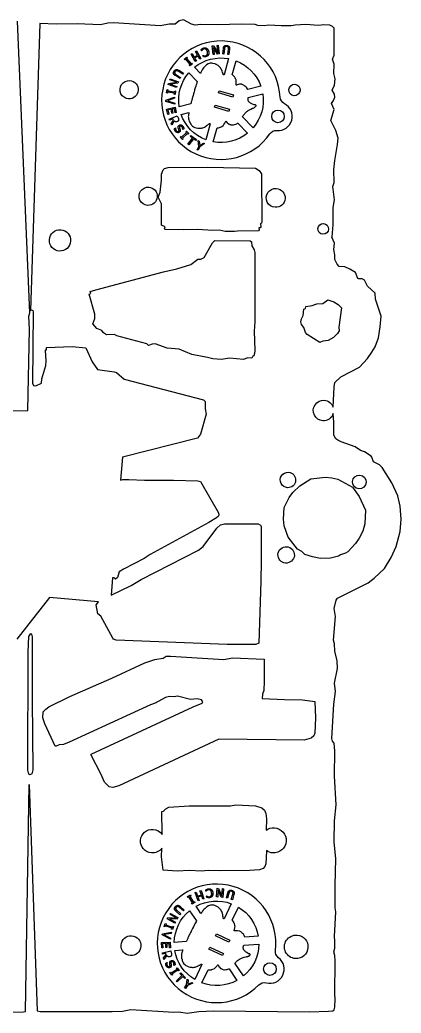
# Model space of a CAD drawing. Header units: millimetres. Extents: x 0 to 256, y -2 to 252.
# Drawn here: x 159.5 to 256, y -1.6 to 249.8 of the extents above; entities that cross this region are included whole.
import ezdxf

# ---------------------------------------------------------------- set-up
doc = ezdxf.new("R2010")
doc.units = ezdxf.units.MM
doc.layers.add('SCRAP_OUTLINE', color=5, linetype='Continuous')

msp = doc.modelspace()

# ---------------------------------------------------------------- linework, layer by layer
for points in [[(224.56, 221.77, 0.821365), (226.48, 228.56, -0.267689), (225.39, 230.24, 6.023346), (222.75, 220.91, -0.267689)], [(211.2, 235.89), (211.17, 235.88), (211.09, 235.88), (211.05, 235.9), (211, 235.95), (210.97, 236.01), (210.93, 236.22), (210.82, 236.46), (210.69, 236.84), (210.6, 237.03), (210.57, 237.16), (210.54, 237.21), (210.45, 237.34), (210.41, 237.43), (210.25, 237.64), (210.17, 237.75), (209.98, 237.95), (209.78, 238.12), (209.68, 238.21), (209.4, 238.41), (209.32, 238.45), (209.18, 238.5), (209.02, 238.58), (208.9, 238.63), (208.34, 238.78), (208.06, 238.82), (207.87, 238.82), (207.67, 238.81), (207.44, 238.74), (207.2, 238.66), (206.74, 238.41), (206.4, 238.09), (206.15, 237.82), (206, 237.62), (205.85, 237.42), (205.66, 237.18), (205.62, 237.11), (205.58, 236.99), (205.47, 236.77), (205.44, 236.65), (205.34, 236.49), (205.21, 236.22), (203.69, 237.78, -0.218412), (212.35, 239.97)], [(217.17, 232.18), (216.96, 232.58), (216.92, 232.63), (216.82, 232.75), (216.7, 232.85), (216.45, 233.04), (216.28, 233.2), (216.13, 233.28), (215.81, 233.4), (215.68, 233.47), (215.58, 233.5), (215.1, 233.5), (214.74, 233.44), (214.49, 233.36), (214.32, 233.3), (214.27, 233.3), (214.25, 233.3), (214.23, 233.33), (214.23, 233.37), (214.27, 233.65), (214.29, 234.06), (214.27, 234.22), (214.26, 234.5), (214.23, 234.61), (214.19, 234.72), (213.99, 235.13), (213.93, 235.23), (213.83, 235.35), (213.75, 235.48), (213.5, 235.72), (213.34, 235.84), (213.27, 235.88), (214.27, 239.42, -0.218412), (220.5, 233.02)], [(199.83, 227.79, -0.218412), (202.26, 236.38), (204.41, 234.17), (204.34, 233.9), (204.27, 233.67), (204.16, 233.36), (204.12, 233.24), (204.07, 233.13), (204.05, 232.99), (203.9, 232.57), (203.75, 232.04), (203.69, 231.87), (203.59, 231.53), (203.54, 231.29), (203.44, 231.03), (203.36, 230.67), (203.21, 230.14), (203.14, 229.97), (203.13, 229.78), (203.11, 229.71), (203.03, 229.57), (203.02, 229.41), (202.9, 229), (202.86, 228.8), (202.8, 228.61), (202.78, 228.54)], [(220.99, 231.08, -0.218412), (218.56, 222.49), (215.87, 225.26), (215.96, 225.38), (216.05, 225.56), (216.33, 225.95), (216.41, 226.09), (216.59, 226.28), (216.83, 226.52), (216.95, 226.61), (217.09, 226.7), (217.25, 226.84), (217.93, 227.22), (218.4, 227.4), (218.53, 227.46), (218.74, 227.54), (218.86, 227.6), (218.95, 227.66), (219.23, 227.91), (219.27, 227.97), (219.3, 228.06), (219.29, 228.13), (219.27, 228.17), (219.25, 228.2), (219.21, 228.23), (219.16, 228.25), (219.09, 228.26), (218.89, 228.25), (218.81, 228.25), (218.36, 228.46), (218.03, 228.59), (217.88, 228.71), (217.7, 228.83), (217.56, 228.98), (217.43, 229.1), (217.37, 229.18), (217.33, 229.28), (217.29, 229.39), (217.26, 229.52), (217.25, 229.61), (217.26, 229.93), (217.25, 230.14)], [(202.29, 226.35), (202.25, 226.14), (202.2, 225.74), (202.18, 225.6), (202.17, 225.47), (202.14, 225.31), (202.17, 225.16), (202.19, 224.76), (202.24, 224.52), (202.36, 224.15), (202.49, 223.98), (202.53, 223.91), (202.61, 223.68), (202.75, 223.39), (202.83, 223.28), (202.95, 223.14), (203.17, 222.91), (203.42, 222.74), (203.59, 222.64), (203.77, 222.57), (204.15, 222.44), (204.58, 222.36), (204.87, 222.35), (205.01, 222.34), (205.28, 222.37), (205.48, 222.39), (205.63, 222.42), (205.86, 222.49), (206.08, 222.58), (206.25, 222.65), (206.72, 222.94), (206.74, 222.97), (206.79, 223.02), (206.94, 223.12), (207.07, 223.22), (207.2, 223.3), (207.29, 223.39), (207.4, 223.47), (207.51, 223.56), (207.57, 223.59), (207.61, 223.59), (207.63, 223.59), (207.7, 223.51), (206.55, 219.45, -0.218412), (200.32, 225.85)], [(209.47, 222.45), (209.6, 222.44), (209.78, 222.47), (210, 222.53), (210.08, 222.56), (210.19, 222.62), (210.32, 222.65), (210.42, 222.69), (210.61, 222.81), (210.99, 223.06), (211.07, 223.15), (211.15, 223.29), (211.39, 223.63), (211.46, 223.79), (211.56, 223.95), (211.64, 224.11), (211.65, 224.12), (211.67, 224.13), (211.7, 224.12), (211.73, 224.1), (211.96, 223.76), (212.05, 223.68), (212.19, 223.59), (212.51, 223.37), (212.55, 223.35), (212.64, 223.33), (212.82, 223.27), (212.93, 223.23), (213.39, 223.19), (213.43, 223.19), (213.57, 223.22), (213.86, 223.29), (214.18, 223.39), (214.39, 223.49), (214.59, 223.61), (214.64, 223.65), (217.13, 221.1, -0.218412), (208.47, 218.91)], [(221.9, 6.03, 0.821365), (224.97, 12.39, -0.267689), (224.19, 14.23, 6.023346), (219.97, 5.5, -0.267689)], [(211.19, 22.26), (211.16, 22.26), (211.08, 22.27), (211.05, 22.3), (211.01, 22.35), (210.99, 22.42), (210.98, 22.63), (210.92, 22.89), (210.86, 23.28), (210.8, 23.49), (210.79, 23.63), (210.78, 23.68), (210.71, 23.82), (210.68, 23.92), (210.57, 24.15), (210.5, 24.27), (210.35, 24.5), (210.19, 24.71), (210.1, 24.81), (209.86, 25.05), (209.79, 25.11), (209.66, 25.18), (209.52, 25.29), (209.4, 25.36), (208.88, 25.6), (208.61, 25.69), (208.42, 25.73), (208.23, 25.75), (207.99, 25.73), (207.74, 25.69), (207.24, 25.52), (206.84, 25.26), (206.55, 25.04), (206.37, 24.87), (206.19, 24.7), (205.96, 24.5), (205.91, 24.43), (205.85, 24.32), (205.7, 24.12), (205.65, 24.01), (205.52, 23.87), (205.35, 23.62), (204.13, 25.42, -0.218412), (213.03, 26.08)], [(216.43, 17.57), (216.29, 18), (216.26, 18.06), (216.18, 18.2), (216.08, 18.32), (215.87, 18.55), (215.73, 18.73), (215.59, 18.83), (215.3, 19.01), (215.19, 19.1), (215.1, 19.14), (214.62, 19.23), (214.26, 19.23), (213.99, 19.2), (213.81, 19.17), (213.77, 19.17), (213.75, 19.18), (213.74, 19.21), (213.74, 19.25), (213.83, 19.52), (213.92, 19.93), (213.92, 20.08), (213.97, 20.36), (213.96, 20.47), (213.93, 20.59), (213.81, 21.02), (213.77, 21.14), (213.69, 21.27), (213.63, 21.41), (213.43, 21.7), (213.29, 21.84), (213.23, 21.89), (214.84, 25.21, -0.218412), (219.86, 17.82)], [(198.59, 16.26, -0.218412), (202.48, 24.3), (204.21, 21.74), (204.1, 21.49), (203.99, 21.27), (203.82, 20.99), (203.76, 20.88), (203.7, 20.78), (203.65, 20.65), (203.43, 20.25), (203.19, 19.76), (203.1, 19.6), (202.95, 19.29), (202.85, 19.07), (202.71, 18.82), (202.56, 18.48), (202.33, 17.99), (202.23, 17.83), (202.18, 17.65), (202.15, 17.58), (202.05, 17.46), (202.01, 17.3), (201.83, 16.92), (201.75, 16.73), (201.65, 16.55), (201.63, 16.48)], [(220, 15.83, -0.218412), (216.12, 7.79), (213.94, 10.98), (214.05, 11.08), (214.18, 11.25), (214.52, 11.58), (214.63, 11.71), (214.83, 11.86), (215.11, 12.05), (215.24, 12.13), (215.4, 12.19), (215.58, 12.3), (216.32, 12.55), (216.81, 12.65), (216.95, 12.69), (217.17, 12.73), (217.3, 12.77), (217.4, 12.81), (217.72, 13.01), (217.77, 13.06), (217.81, 13.14), (217.81, 13.21), (217.81, 13.26), (217.79, 13.3), (217.75, 13.33), (217.71, 13.35), (217.64, 13.37), (217.44, 13.4), (217.36, 13.42), (216.96, 13.7), (216.65, 13.89), (216.53, 14.03), (216.37, 14.18), (216.26, 14.35), (216.15, 14.5), (216.11, 14.58), (216.08, 14.69), (216.06, 14.8), (216.05, 14.94), (216.06, 15.03), (216.13, 15.34), (216.16, 15.55)], [(200.76, 14.41), (200.69, 14.21), (200.57, 13.82), (200.52, 13.69), (200.5, 13.57), (200.44, 13.41), (200.43, 13.26), (200.39, 12.86), (200.4, 12.62), (200.45, 12.24), (200.55, 12.05), (200.57, 11.97), (200.62, 11.73), (200.7, 11.41), (200.76, 11.3), (200.85, 11.14), (201.03, 10.87), (201.25, 10.67), (201.4, 10.54), (201.56, 10.43), (201.92, 10.24), (202.32, 10.09), (202.61, 10.03), (202.75, 9.99), (203.01, 9.98), (203.22, 9.95), (203.37, 9.96), (203.6, 9.99), (203.84, 10.04), (204.02, 10.08), (204.54, 10.28), (204.56, 10.31), (204.62, 10.36), (204.78, 10.43), (204.92, 10.5), (205.06, 10.55), (205.17, 10.63), (205.3, 10.68), (205.42, 10.76), (205.48, 10.78), (205.52, 10.77), (205.54, 10.77), (205.59, 10.68), (203.76, 6.88, -0.218412), (198.74, 14.26)], [(207.16, 9.32), (207.29, 9.29), (207.46, 9.29), (207.7, 9.32), (207.78, 9.33), (207.9, 9.37), (208.03, 9.38), (208.14, 9.4), (208.34, 9.48), (208.76, 9.67), (208.85, 9.73), (208.96, 9.86), (209.25, 10.15), (209.35, 10.3), (209.48, 10.44), (209.58, 10.58), (209.6, 10.59), (209.62, 10.6), (209.65, 10.58), (209.67, 10.56), (209.84, 10.18), (209.91, 10.09), (210.03, 9.98), (210.31, 9.7), (210.34, 9.68), (210.43, 9.64), (210.59, 9.55), (210.7, 9.49), (211.14, 9.37), (211.19, 9.37), (211.32, 9.37), (211.62, 9.39), (211.96, 9.44), (212.18, 9.49), (212.4, 9.58), (212.46, 9.61), (214.46, 6.66, -0.218412), (205.56, 6.01)]]:
    msp.add_lwpolyline(points, format="xyb", close=True)
for points in [[(203.92, 239.22), (202.84, 241.13), (203.09, 241.28), (203.62, 240.34), (204.5, 240.84), (203.97, 241.78), (204.22, 241.92), (205.31, 240.01), (205.06, 239.86), (204.63, 240.61), (203.75, 240.11), (204.18, 239.36)], [(208.4, 241), (208.16, 243.19), (208.49, 243.22), (209.66, 241.44), (209.46, 243.32), (209.73, 243.35), (209.96, 241.16), (209.55, 241.12), (208.48, 242.76), (208.67, 241.03)], [(201.28, 239.64), (201.13, 239.81), (201.79, 240.36), (201.93, 240.19), (201.72, 240.01), (202.84, 238.67), (203.06, 238.85), (203.2, 238.67), (202.55, 238.13), (202.4, 238.3), (202.62, 238.48), (201.49, 239.82)], [(199.12, 232.65), (197.05, 233.4), (197.16, 233.7), (199.28, 233.98), (197.49, 234.62), (197.58, 234.88), (199.65, 234.13), (199.51, 233.74), (197.58, 233.5), (199.22, 232.91)], [(196.84, 231.25), (196.62, 231.28), (196.76, 232.12), (196.98, 232.09), (196.93, 231.81), (198.66, 231.53), (198.71, 231.8), (198.93, 231.77), (198.79, 230.93), (198.57, 230.96), (198.61, 231.24), (196.88, 231.52)], [(213.44, 230.25), (209.78, 231.28), (209.93, 231.81), (213.59, 230.78)], [(198.71, 228.71), (198.71, 228.41), (196.5, 229.15), (196.5, 229.46), (198.69, 230.24), (198.69, 229.93), (196.87, 229.3)], [(196.94, 225.87), (196.66, 227.22), (198.82, 227.67), (199.1, 226.32), (198.84, 226.26), (198.62, 227.33), (198.03, 227.2), (198.24, 226.21), (197.98, 226.16), (197.78, 227.15), (196.98, 226.98), (197.2, 225.92)], [(212.42, 226.63), (208.76, 227.66), (208.91, 228.19), (212.57, 227.16)], [(200.84, 219.64), (200.68, 219.49), (200.09, 220.1), (200.25, 220.26), (200.44, 220.06), (201.71, 221.27), (201.51, 221.47), (201.67, 221.63), (202.27, 221.01), (202.1, 220.86), (201.91, 221.06), (200.65, 219.85)], [(202.3, 218.14), (202.06, 218.31), (203.21, 219.87), (202.62, 220.31), (202.77, 220.52), (204.2, 219.47), (204.04, 219.26), (203.45, 219.7)], [(205.96, 218.59), (206.24, 218.46), (205.05, 217.66), (204.63, 216.78), (204.37, 216.91), (204.77, 217.76), (204.63, 219.21), (204.92, 219.08), (205.03, 217.96)], [(202.07, 27.68), (201.96, 27.87), (202.7, 28.3), (202.81, 28.1), (202.57, 27.96), (203.45, 26.45), (203.69, 26.59), (203.8, 26.39), (203.06, 25.97), (202.95, 26.16), (203.19, 26.3), (202.32, 27.82)], [(204.61, 26.8), (203.87, 28.88), (204.14, 28.97), (204.51, 27.96), (205.46, 28.3), (205.1, 29.31), (205.37, 29.41), (206.11, 27.34), (205.84, 27.24), (205.55, 28.05), (204.59, 27.71), (204.88, 26.9)], [(209.32, 27.78), (209.47, 29.97), (209.8, 29.95), (210.64, 27.99), (210.77, 29.88), (211.04, 29.87), (210.89, 27.67), (210.48, 27.7), (209.71, 29.5), (209.59, 27.76)], [(198.74, 21.17), (196.83, 22.26), (196.99, 22.55), (199.12, 22.45), (197.47, 23.39), (197.61, 23.63), (199.52, 22.54), (199.31, 22.18), (197.36, 22.27), (198.87, 21.41)], [(196.25, 20.18), (196.03, 20.26), (196.32, 21.06), (196.53, 20.99), (196.43, 20.72), (198.09, 20.14), (198.18, 20.41), (198.39, 20.33), (198.11, 19.53), (197.9, 19.6), (197.99, 19.87), (196.34, 20.45)], [(197.64, 17.36), (197.6, 17.07), (195.55, 18.17), (195.6, 18.48), (197.89, 18.87), (197.84, 18.56), (195.94, 18.26)], [(212.42, 16.32), (209, 17.97), (209.24, 18.47), (212.66, 16.81)], [(195.42, 14.87), (195.37, 16.24), (197.57, 16.31), (197.61, 14.94), (197.35, 14.93), (197.32, 16.01), (196.72, 15.99), (196.75, 14.98), (196.49, 14.97), (196.46, 15.99), (195.64, 15.96), (195.68, 14.88)], [(210.78, 12.93), (207.36, 14.59), (207.6, 15.08), (211.02, 13.43)], [(198.17, 8.06), (197.99, 7.94), (197.51, 8.64), (197.7, 8.77), (197.85, 8.54), (199.31, 9.51), (199.15, 9.74), (199.34, 9.87), (199.81, 9.16), (199.63, 9.04), (199.47, 9.27), (198.02, 8.29)], [(199.35, 6.32), (199.14, 6.53), (200.54, 7.87), (200.03, 8.41), (200.22, 8.59), (201.45, 7.31), (201.26, 7.13), (200.75, 7.66)], [(203.03, 6.14), (203.28, 5.96), (201.97, 5.38), (201.41, 4.58), (201.17, 4.75), (201.71, 5.52), (201.83, 6.98), (202.09, 6.79), (202, 5.67)]]:
    msp.add_lwpolyline(points, close=True)
for points in [[(205.51, 241.95), (205.49, 241.94), (205.38, 242.27)], [(211.3, 242.51), (211.15, 241.13), (210.86, 241.17), (211.01, 242.53)], [(212.59, 242.36), (212.44, 241), (212.15, 241.03), (212.3, 242.39)], [(205.97, 240.46), (205.86, 240.8), (205.88, 240.8)], [(199.72, 237.02), (200.89, 236.3), (200.73, 236.05), (199.57, 236.77)], [(199.03, 235.92), (200.2, 235.19), (200.05, 234.94), (198.88, 235.67)], [(198.57, 224.19), (197.99, 223.1), (197.84, 223.45), (198.38, 224.43), (198.25, 224.74), (197.44, 224.39), (197.33, 224.66), (199.35, 225.52), (199.57, 225)], [(198.61, 222.29), (198.91, 222.5), (198.92, 222.48)], [(201.02, 222.23), (200.73, 222.04), (200.72, 222.05)], [(206.64, 29.22), (206.62, 29.21), (206.57, 29.56)], [(206.83, 27.67), (206.79, 28.02), (206.81, 28.03)], [(212.44, 28.76), (212.06, 27.43), (211.78, 27.52), (212.16, 28.83)], [(213.69, 28.39), (213.31, 27.07), (213.02, 27.16), (213.41, 28.47)], [(200.09, 25.37), (201.11, 24.45), (200.91, 24.23), (199.89, 25.15)], [(199.21, 24.4), (200.24, 23.48), (200.04, 23.27), (199.02, 24.18)], [(196.72, 12.93), (195.96, 11.96), (195.88, 12.33), (196.58, 13.2), (196.5, 13.53), (195.65, 13.33), (195.58, 13.61), (197.72, 14.11), (197.85, 13.56)], [(196.43, 11.06), (196.77, 11.21), (196.77, 11.19)], [(198.8, 10.58), (198.48, 10.43), (198.47, 10.45)]]:
    msp.add_lwpolyline(points)
for centre in [(224.84, 225.35), (222.8, 9.52)]:
    msp.add_circle(centre, 1.6)
for points in [[(205.38, 242.27), (205.44, 242.33), (205.55, 242.43), (205.62, 242.48)], [(205.68, 242.19), (205.62, 242.12), (205.53, 241.99), (205.51, 241.95)], [(205.62, 242.48), (205.71, 242.54), (205.85, 242.62), (205.98, 242.66)], [(206.05, 242.42), (205.93, 242.38), (205.74, 242.26), (205.68, 242.19)], [(205.98, 242.66), (206.18, 242.73), (206.57, 242.7), (206.74, 242.61)], [(206.57, 242.36), (206.45, 242.43), (206.18, 242.46), (206.05, 242.42)], [(206.97, 241.79), (206.9, 242), (206.7, 242.28), (206.57, 242.36)], [(206.74, 242.61), (206.91, 242.51), (207.18, 242.15), (207.26, 241.88)], [(206.99, 241.1), (207.04, 241.23), (207.04, 241.59), (206.97, 241.79)], [(207.26, 241.88), (207.35, 241.62), (207.34, 241.19), (207.26, 241)], [(211.01, 242.53), (211.03, 242.76), (211.16, 243.08), (211.29, 243.17)], [(211.29, 243.17), (211.4, 243.27), (211.69, 243.34), (211.89, 243.31)], [(211.44, 242.93), (211.37, 242.85), (211.31, 242.65), (211.3, 242.51)], [(211.86, 243.07), (211.73, 243.08), (211.51, 243.01), (211.44, 242.93)], [(212.25, 242.84), (212.2, 242.94), (212.01, 243.05), (211.86, 243.07)], [(211.89, 243.31), (212.08, 243.29), (212.36, 243.16), (212.45, 243.05)], [(212.3, 242.39), (212.31, 242.55), (212.3, 242.75), (212.25, 242.84)], [(212.45, 243.05), (212.55, 242.92), (212.61, 242.6), (212.59, 242.36)], [(205.88, 240.8), (205.93, 240.78), (206.07, 240.73), (206.17, 240.71)], [(206.28, 240.43), (206.21, 240.43), (206.05, 240.45), (205.97, 240.46)], [(206.17, 240.71), (206.27, 240.69), (206.47, 240.69), (206.59, 240.73)], [(206.67, 240.49), (206.56, 240.46), (206.37, 240.43), (206.28, 240.43)], [(206.59, 240.73), (206.73, 240.77), (206.93, 240.96), (206.99, 241.1)], [(207.26, 241), (207.18, 240.82), (206.88, 240.56), (206.67, 240.49)], [(198.42, 236.2), (198.39, 236.34), (198.45, 236.63), (198.56, 236.81)], [(198.56, 236.81), (198.66, 236.97), (198.9, 237.16), (199.04, 237.2)], [(198.77, 236.67), (198.7, 236.56), (198.66, 236.33), (198.71, 236.23)], [(199.14, 236.93), (199.03, 236.92), (198.85, 236.8), (198.77, 236.67)], [(199.04, 237.2), (199.2, 237.23), (199.52, 237.14), (199.72, 237.02)], [(199.57, 236.77), (199.44, 236.85), (199.24, 236.93), (199.14, 236.93)], [(198.88, 235.67), (198.68, 235.79), (198.45, 236.04), (198.42, 236.2)], [(198.71, 236.23), (198.75, 236.14), (198.9, 236), (199.03, 235.92)], [(199.34, 224.02), (199.12, 223.93), (198.72, 224.03), (198.57, 224.19)], [(199.68, 224.44), (199.66, 224.3), (199.5, 224.09), (199.34, 224.02)], [(199.57, 225), (199.65, 224.83), (199.71, 224.58), (199.68, 224.44)], [(198.87, 221.6), (198.74, 221.8), (198.63, 222.13), (198.61, 222.29)], [(199.36, 221.24), (199.22, 221.27), (198.98, 221.43), (198.87, 221.6)], [(198.92, 222.48), (198.89, 222.29), (198.97, 221.9), (199.07, 221.76)], [(199.07, 221.76), (199.2, 221.56), (199.51, 221.47), (199.65, 221.56)], [(199.86, 221.33), (199.75, 221.26), (199.48, 221.21), (199.36, 221.24)], [(199.63, 222.36), (199.59, 222.47), (199.57, 222.67), (199.59, 222.77)], [(199.59, 222.77), (199.61, 222.87), (199.73, 223.04), (199.84, 223.11)], [(199.77, 221.97), (199.74, 222.07), (199.68, 222.24), (199.63, 222.36)], [(199.65, 221.56), (199.76, 221.64), (199.82, 221.84), (199.77, 221.97)], [(199.84, 223.11), (200.06, 223.26), (200.59, 223.12), (200.77, 222.85)], [(200.07, 222.01), (200.14, 221.78), (200.03, 221.45), (199.86, 221.33)], [(200.03, 222.88), (199.92, 222.8), (199.87, 222.58), (199.91, 222.45)], [(199.91, 222.45), (199.94, 222.36), (200.04, 222.1), (200.07, 222.01)], [(200.58, 222.69), (200.46, 222.86), (200.16, 222.96), (200.03, 222.88)], [(200.72, 222.05), (200.74, 222.19), (200.68, 222.55), (200.58, 222.69)], [(200.77, 222.85), (200.88, 222.7), (201, 222.39), (201.02, 222.23)], [(206.57, 29.56), (206.64, 29.6), (206.76, 29.68), (206.85, 29.72)], [(206.85, 29.42), (206.78, 29.37), (206.67, 29.25), (206.64, 29.22)], [(206.81, 28.03), (206.85, 28), (206.99, 27.91), (207.08, 27.88)], [(207.14, 27.59), (207.07, 27.6), (206.91, 27.64), (206.83, 27.67)], [(206.85, 29.72), (206.94, 29.77), (207.1, 29.82), (207.23, 29.84)], [(207.26, 29.59), (207.13, 29.57), (206.93, 29.48), (206.85, 29.42)], [(207.08, 27.88), (207.17, 27.84), (207.37, 27.81), (207.5, 27.83)], [(207.23, 29.84), (207.44, 29.87), (207.82, 29.77), (207.97, 29.65)], [(207.76, 29.44), (207.66, 29.53), (207.4, 29.61), (207.26, 29.59)], [(207.5, 27.83), (207.64, 27.85), (207.87, 28), (207.95, 28.12)], [(208.2, 27.98), (208.09, 27.81), (207.75, 27.61), (207.53, 27.58)], [(208.05, 28.8), (208.02, 29.03), (207.87, 29.34), (207.76, 29.44)], [(207.95, 28.12), (208.03, 28.24), (208.08, 28.59), (208.05, 28.8)], [(207.97, 29.65), (208.12, 29.53), (208.32, 29.12), (208.36, 28.85)], [(208.36, 28.85), (208.39, 28.57), (208.31, 28.15), (208.2, 27.98)], [(212.16, 28.83), (212.22, 29.06), (212.4, 29.35), (212.54, 29.42)], [(212.65, 29.15), (212.57, 29.09), (212.48, 28.9), (212.44, 28.76)], [(212.54, 29.42), (212.67, 29.49), (212.97, 29.51), (213.16, 29.45)], [(213.09, 29.21), (212.96, 29.25), (212.73, 29.22), (212.65, 29.15)], [(213.44, 28.93), (213.41, 29.03), (213.24, 29.17), (213.09, 29.21)], [(213.16, 29.45), (213.35, 29.4), (213.6, 29.22), (213.67, 29.1)], [(213.41, 28.47), (213.45, 28.62), (213.47, 28.83), (213.44, 28.93)], [(213.67, 29.1), (213.75, 28.95), (213.75, 28.62), (213.69, 28.39)], [(198.66, 24.79), (198.66, 24.93), (198.77, 25.21), (198.9, 25.36)], [(198.9, 25.36), (199.03, 25.5), (199.3, 25.65), (199.45, 25.66)], [(199.09, 25.19), (199, 25.09), (198.92, 24.87), (198.95, 24.77)], [(199.5, 25.38), (199.39, 25.39), (199.19, 25.3), (199.09, 25.19)], [(199.45, 25.66), (199.61, 25.67), (199.91, 25.52), (200.09, 25.37)], [(199.89, 25.15), (199.78, 25.25), (199.6, 25.36), (199.5, 25.38)], [(207.53, 27.58), (207.42, 27.57), (207.23, 27.57), (207.14, 27.59)], [(199.02, 24.18), (198.85, 24.34), (198.67, 24.62), (198.66, 24.79)], [(198.95, 24.77), (198.98, 24.67), (199.1, 24.5), (199.21, 24.4)], [(197.45, 12.63), (197.22, 12.58), (196.84, 12.75), (196.72, 12.93)], [(197.87, 12.98), (197.82, 12.86), (197.62, 12.67), (197.45, 12.63)], [(197.85, 13.56), (197.89, 13.37), (197.91, 13.11), (197.87, 12.98)], [(196.57, 10.33), (196.47, 10.55), (196.43, 10.89), (196.43, 11.06)], [(196.99, 9.89), (196.86, 9.94), (196.65, 10.15), (196.57, 10.33)], [(196.77, 11.19), (196.71, 11), (196.72, 10.61), (196.79, 10.45)], [(196.79, 10.45), (196.89, 10.23), (197.18, 10.09), (197.33, 10.16)], [(197.33, 10.16), (197.45, 10.21), (197.55, 10.4), (197.53, 10.54)], [(197.45, 10.95), (197.43, 11.06), (197.44, 11.26), (197.48, 11.36)], [(197.53, 10.54), (197.51, 10.65), (197.48, 10.82), (197.45, 10.95)], [(197.48, 11.36), (197.52, 11.45), (197.67, 11.6), (197.79, 11.65)], [(197.82, 10.52), (197.85, 10.29), (197.68, 9.98), (197.5, 9.9)], [(197.94, 11.38), (197.81, 11.33), (197.72, 11.12), (197.74, 10.98)], [(197.74, 10.98), (197.76, 10.89), (197.81, 10.62), (197.82, 10.52)], [(197.79, 11.65), (198.03, 11.76), (198.53, 11.53), (198.66, 11.23)], [(198.44, 11.11), (198.36, 11.3), (198.08, 11.45), (197.94, 11.38)], [(198.47, 10.45), (198.52, 10.59), (198.51, 10.95), (198.44, 11.11)], [(198.66, 11.23), (198.74, 11.06), (198.81, 10.73), (198.8, 10.58)], [(197.5, 9.9), (197.38, 9.84), (197.11, 9.84), (196.99, 9.89)]]:
    msp.add_open_spline(points, degree=2)
at = {"layer": 'SCRAP_OUTLINE', "color": 5}
msp.add_lwpolyline([(146.95, 150.78), (161.53, 150.88), (161.93, 171.53), (161.81, 174.75), (162.04, 175.67), (158.96, 249.47)], dxfattribs=at)
msp.add_lwpolyline([(149.41, -1.54), (160.43, -1.33), (160.92, -1.19), (161.88, 56.27), (163.88, -1.07), (164.65, -1.18), (182.87, -1.18), (185.47, -1.09), (187.6, -0.69), (198.46, -1.41), (199.75, -1.29), (201.87, -1.63), (204.81, -1.19), (208.54, -1.02), (232.78, -1.27), (237.65, -1.17), (238.73, -1.02), (239.02, -0.83), (239.23, -0.1), (239.33, 1.94), (239.2, 3.15), (239.29, 11.61), (239.22, 12.98), (238.97, 13.92), (239.18, 14.82), (239.25, 16.71), (239.11, 17.73), (239.5, 24.05), (239.32, 25.05), (239.29, 30.75), (239.44, 37.41), (239.06, 41.75), (239.14, 47.07), (239.57, 51.09), (239.13, 58.32), (239.19, 64.8), (239.05, 66.71), (238.64, 67.24), (238.47, 67.9), (239.01, 76.61), (239.35, 79.8), (239.13, 81.91), (239.93, 85.57), (239.81, 87.55), (239.2, 89.96), (239.1, 91.82), (238.85, 92.81), (239.36, 98.73), (239.09, 100.83), (239.56, 102.89), (239.91, 103.43), (247.67, 107.25), (249.2, 108.49), (251.76, 110.95), (253.44, 113.71), (254.75, 116.46), (255.74, 120.26), (256, 123.37), (255.78, 126.67), (255.14, 129.32), (253.63, 132.6), (251.24, 136.48), (250.54, 137.18), (249.03, 137.88), (248.59, 139.12), (248.38, 139.36), (246.71, 140.43), (245.72, 140.75), (244.38, 141.71), (240.82, 142.95), (239.94, 143.42), (239.44, 143.78), (238.95, 144.7), (238.97, 147.97), (238.84, 150.12, -0.345716), (236.19, 148.31, -1), (236.54, 153.49, -0.303185), (238.82, 151.73), (239.03, 156.86), (239.26, 157.96), (240.73, 159.41), (245.49, 161.86), (247.5, 164.1), (248.58, 165.64), (249.46, 167.06), (250.3, 169.29), (250.72, 172.05), (250.91, 174.81), (249.54, 179.12), (249.41, 180.58), (247.45, 182.34), (246.76, 183.91), (246.16, 184.24), (245.31, 184.2), (245.01, 184.33), (244.49, 185.85), (243.03, 186.71), (241.76, 187.24), (240.3, 187.4), (239.82, 187.92), (239.24, 189.17), (239.24, 190.3), (238.93, 191.66), (239.15, 193.24), (238.46, 194.75), (238.58, 194.85), (238.78, 197.89), (238.8, 202.28), (239.17, 204.25), (238.71, 207.64), (239.08, 208.59), (238.99, 211.8), (239.19, 214.18), (239.92, 218.26), (240.04, 219.83), (239.51, 221.82), (238.18, 224.3), (239.05, 227.09), (238.34, 228.61), (238.88, 229.41), (239.19, 230.23), (239.11, 231), (238.58, 231.97), (239.12, 233.26), (239.27, 234.87), (238.97, 236.24), (239.05, 238.58), (238.65, 239.87), (239.04, 240.82), (239.07, 247.67), (238.61, 248.12), (237.99, 248.44), (236.43, 248.55), (235.05, 248.32), (231.91, 248.64), (229.19, 248.48), (228.17, 248.26), (225.61, 248.24), (222.47, 248.45), (221.37, 248.31), (219.7, 248.36), (219.07, 248.6), (215.55, 248.66), (209.59, 248.5), (205.27, 248.65), (203.92, 248.44), (202.92, 248.67), (200.9, 249.79), (199.83, 249.54), (198.79, 248.69), (197.31, 248.7), (195.13, 248.26), (183.21, 249.01), (181.76, 248.97), (179.91, 248.5), (174.05, 248.77), (168.74, 248.7), (164.61, 248.89), (162.24, 176.22), (162.45, 176.39), (162.79, 176.26), (162.92, 175.91), (162.71, 157.84), (162.94, 157.2), (163.59, 157.18), (165.01, 157.81), (165.06, 158.91), (166.12, 162.28), (166.21, 163.49), (166.03, 166.11), (166.04, 166.28), (166.24, 166.27), (166.26, 166.88), (172.74, 167.09), (176.23, 166.76), (177.85, 163.19), (179.2, 161.32), (183.37, 160.73), (184, 160.52), (185.95, 158.82), (205.97, 153.65), (206.45, 153.2), (206.43, 151.3), (206.68, 149.99), (205.22, 144.91), (204.48, 143.91), (185.53, 139.13), (185.03, 133.26), (185.56, 133.41), (187.1, 133.45), (191.06, 133.27), (198.43, 133.3), (204.55, 133.14), (205.22, 132.91), (209.75, 125.01), (209.9, 124.38), (209.71, 124.12), (209.3, 123.71), (207.3, 122.54), (192.52, 114.46), (190.95, 113.47), (185.75, 110.75), (184.67, 110.08), (184.21, 108.6), (183.73, 108.23), (183.37, 108.56), (182.96, 108.59), (182.59, 104.17), (187.7, 106.62), (190.24, 108.1), (204.69, 115.59), (205.89, 116.51), (209.35, 121.16), (210.26, 122.01), (211.27, 122.26), (219.82, 122.21), (220.45, 121.88), (220.54, 121.54), (220.54, 112.87), (220.5, 107.7), (219.96, 92.01), (219.21, 91.65), (211.96, 91.69), (183.87, 92.75), (183.24, 93), (183.06, 93.25), (179.98, 98.87), (179.22, 99.41), (178.8, 101.7), (179.39, 102.48), (167.06, 103.57), (158.73, 93.02)], format="xyb", dxfattribs=at)
for points in [[(187.03, 229.8, -1), (187.33, 234.41, -1)], [(228.9, 230.6, -1), (229.09, 233.47, -1)], [(191.83, 202.84, -1), (192.14, 207.44, -1)], [(224.09, 202.34, -1), (224.41, 207.11, -1)], [(169.5, 191.27, -1), (169.86, 196.66, -1)], [(236.21, 195.53, -1), (236.38, 198.24, -1)], [(227.23, 131.37, -1), (227.49, 135.26, -1)], [(245.3, 131.11, -1), (245.53, 134.56, -1)], [(226.77, 112.29, -1), (227.04, 116.44, -1)], [(195.55, 43.84), (195.43, 49.38), (195.86, 49.47), (196.42, 50.11), (197.19, 50.49), (202.37, 50.87), (212.82, 50.85), (214.19, 51.13), (219.11, 50.84), (220.74, 50.34), (221.41, 49.72), (221.75, 48.87), (221.92, 47.56), (221.81, 44.65, -0.179493), (223.93, 45.28, -1), (223.51, 38.93, -0.136974), (221.89, 39.5), (221.9, 39.34), (221.79, 36.13), (221.51, 35.46), (221.05, 34.99), (220.15, 34.64), (217.6, 34.45), (209.94, 34.38), (207.28, 34.49), (205.43, 34.34), (202.45, 34.45), (199.31, 34.33), (195.76, 34.56), (195.35, 37.93), (195.43, 40.1, -0.251884), (192.85, 38.93, -1), (193.25, 44.89, -0.234709), (195.54, 43.55)], [(187.48, 12.92, -1), (187.81, 17.97, -1)], [(229.25, 12.18, -1), (229.65, 18.13, -1)]]:
    msp.add_lwpolyline(points, format="xyb", close=True, dxfattribs=at)
for points in [[(209.93, 196.54), (208.33, 196.45), (204.43, 196.71), (201.04, 196.63), (196.32, 196.76), (196.08, 196.93), (196.25, 197.38), (195.38, 197.81), (195.33, 203.22), (194.55, 204.94), (195.01, 206.18), (195.34, 209.17), (195.33, 210.69), (195.77, 211.79), (196.16, 212.14), (197.06, 212.41), (206.98, 212.47), (219.15, 212.27), (220.08, 211.69), (220.65, 210.81), (220.75, 198.65), (220.65, 198.33), (220.39, 198.17), (220.52, 197.36), (220.36, 197.14), (219.98, 197.13), (220.06, 196.62), (219.9, 196.4), (214.56, 196.34), (213.87, 196.2), (211.5, 196.22)], [(178.02, 172.87), (178.49, 174.16), (178.5, 175.27), (177.08, 180.32), (177.48, 180.51), (177.35, 180.99), (178.75, 181.49), (195.84, 186), (199.21, 186.76), (202.8, 187.84), (204.53, 189.22), (205.29, 189.24), (206.15, 189.66), (208.26, 193.37), (208.85, 193.91), (217.84, 193.84), (218.17, 193.63), (218.22, 192.62), (218.81, 191.59), (218.96, 190.93), (218.97, 173.34), (218.85, 170.99), (218.99, 166.07), (218.93, 165.31), (218.69, 164.75), (218.48, 164.7), (218.24, 164.16), (217.14, 164.28), (216.12, 163.78), (212.56, 164.15), (210.58, 163.79), (208.31, 163.96), (206.98, 164.35), (203.01, 165.12), (199.86, 166.43), (196.81, 166.69), (193.75, 167.75), (192.97, 167.69), (192.04, 167.37), (191.63, 167.8), (184.1, 169.84), (183.49, 170.15), (181.45, 170.1), (180.66, 170.61), (180.26, 171.18), (179.02, 171.66)], [(239.91, 170.41), (238.88, 169.4), (237.52, 168.59), (236.16, 168.5), (235.43, 168.16), (232.21, 170.18), (231.77, 170.67), (231.35, 171.93), (230.79, 172.71), (230.66, 173.38), (230.78, 174.08), (231.2, 174.95), (231.39, 176.57), (231.83, 176.69), (231.9, 177.21), (233.45, 177.48), (234.7, 177.93), (236.19, 178), (237.42, 178.89), (238.98, 178.42), (240.07, 177.74), (240.92, 176.88), (240.24, 172.02), (240.35, 171.07)], [(238.11, 113.51), (235.63, 113.42), (233.57, 113.9), (231.62, 114.49), (230.86, 115.19), (229.76, 115.8), (227.45, 118.89), (226.44, 121.68), (226.25, 123.4), (226.44, 126.37), (227.69, 128.87), (228.6, 130.15), (230.33, 131.81), (233.18, 133.65), (236.88, 134.04), (238.48, 133.89), (240.02, 133.54), (243.73, 131.52), (245.41, 129.17), (246.97, 125.71), (246.8, 122.24), (246.29, 120.35), (245.4, 118.6), (244.49, 117.26), (242.48, 115.14), (241.93, 114.76), (240.67, 114.4), (240.11, 114.06)], [(162.6, 77.65), (162.82, 59.95), (162.58, 58.94), (162.08, 58.71), (161.78, 58.9), (161.52, 59.9), (161.62, 89.74), (161.78, 93.72), (162.31, 94.45), (162.49, 94.32), (162.6, 93.66)], [(234.37, 73.13), (234.15, 69.21), (233.93, 68.59), (233.24, 67.97), (231.48, 67.48), (209.83, 67.73), (184.6, 55.94), (183.08, 55.5), (182.12, 55.69), (180.96, 56.81), (180.03, 58.91), (177.55, 63.63), (177.6, 63.89), (203.41, 75.89), (205.67, 76.8), (205.85, 77.2), (205.49, 77.68), (204.39, 77.96), (202.66, 77.8), (199.4, 78.6), (198.59, 78.45), (197.38, 78.5), (196.36, 78.23), (193.75, 76.8), (192.56, 76.39), (172.04, 66.99), (170.53, 66.38), (169.5, 66.28), (168.75, 65.98), (168.43, 65.97), (165.87, 71.58), (165.3, 73.14), (165.45, 74.64), (166.07, 75.35), (166.88, 75.92), (172.17, 78.49), (182.83, 83.19), (191.17, 87.08), (193.7, 87.87), (195.76, 88.25), (196.57, 88.69), (197.62, 88.74), (211.17, 87.87), (213.36, 88.3), (221.33, 88), (221.38, 82.38), (221.22, 80.04), (220.89, 79.12), (220.82, 78.01), (226.47, 77.72), (231.07, 77.7), (234.17, 77.28)]]:
    msp.add_lwpolyline(points, close=True, dxfattribs=at)

doc.saveas('drawing.dxf')
